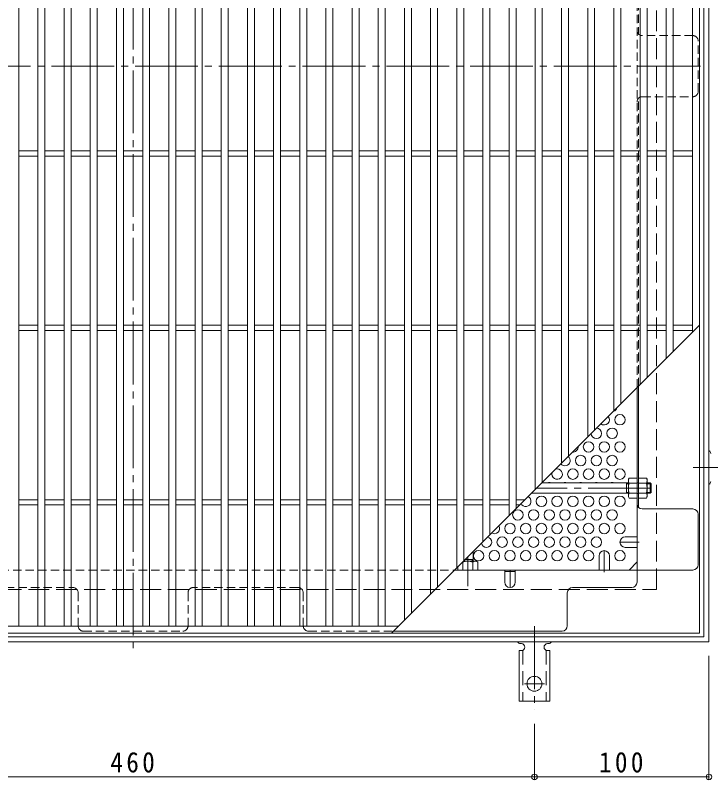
# Model space of a CAD drawing. Units: millimetres at full size, sheet at 1:4. Extents: x -950 to 1126, y -781 to 780.
# Drawn here: x -562.2 to -163.7, y -85.8 to 352.3 of the extents above; entities that cross this region are included whole.
import ezdxf

# ---------------------------------------------------------------- set-up
doc = ezdxf.new("R2010")
doc.units = ezdxf.units.MM
doc.header["$LTSCALE"] = 4
doc.header["$PDMODE"] = 32
doc.header["$PDSIZE"] = 3.2
for name, pattern in [('CHAIN1', [8, 5, -1, 1, -1]), ('CHAIN2', [12, 9, -1, 1, -1]), ('DASHED1', [1.8, 1.2, -0.6]), ('DASHED2', [3, 2, -1]), ('DASHED3', [4, 3, -1])]:
    doc.linetypes.add(name, pattern=pattern)
for name, color, linetype, lineweight in [('A-1_躯体', 2, 'Continuous', 9), ('A-2_仕上', 3, 'Continuous', 9), ('A-4_その他', 7, 'Continuous', 9), ('A-6_寸法', 2, 'Continuous', 9), ('A-7_ハッチ', 2, 'Continuous', 9), ('A-8_記号', 2, 'Continuous', 9), ('A-A_ﾊｯﾁ-ﾜｸ', 3, 'Continuous', 9), ('A-B_ﾊｯﾁ', 2, 'Continuous', 9)]:
    doc.layers.add(name, color=color, linetype=linetype, lineweight=lineweight)
doc.styles.add('ＭＳ ゴシック', font='')
doc.styles.get('ＭＳ ゴシック').set_extended_font_data('MS Gothic')

msp = doc.modelspace()

# ---------------------------------------------------------------- linework, layer by layer
at = {"layer": 'A-1_躯体'}
for p, q in [((-164.713, 653.162), (-164.713, -6.838)), ((-167.713, 650.162), (-167.713, -3.838)), ((-167.713, -3.838), (-821.713, -3.838)), ((-164.713, -6.838), (-824.713, -6.838))]:
    msp.add_line(p, q, dxfattribs=at)
at = {"layer": 'A-1_躯体', "linetype": 'DASHED3'}
for p, q in [((-194.713, 23.162), (-194.713, 623.161)), ((-794.713, 23.162), (-194.713, 23.162))]:
    msp.add_line(p, q, dxfattribs=at)
at = {"layer": 'A-2_仕上'}
for p, q in [((-560.213, 2.162), (-560.213, 644.162)), ((-549.213, 2.162), (-549.213, 644.162)), ((-545.213, 2.162), (-545.213, 644.162)), ((-534.213, 2.162), (-534.213, 644.162)), ((-530.214, 2.162), (-530.214, 644.162)), ((-519.213, 2.162), (-519.213, 644.162)), ((-515.214, 2.162), (-515.214, 644.162)), ((-504.213, 2.162), (-504.213, 644.162)), ((-500.213, 2.162), (-500.213, 644.162)), ((-489.213, 2.162), (-489.213, 644.162)), ((-485.214, 2.162), (-485.214, 644.162)), ((-474.213, 2.162), (-474.213, 644.162)), ((-470.214, 2.162), (-470.214, 644.162)), ((-459.213, 2.162), (-459.213, 644.162)), ((-455.213, 2.162), (-455.213, 644.162)), ((-444.214, 2.162), (-444.214, 644.162)), ((-440.214, 2.162), (-440.214, 644.162)), ((-429.213, 2.162), (-429.213, 644.162)), ((-425.213, 2.162), (-425.213, 644.162)), ((-414.213, 2.162), (-414.213, 644.162)), ((-410.213, 2.162), (-410.213, 644.162)), ((-399.214, 2.162), (-399.214, 644.162)), ((-395.214, 2.162), (-395.214, 644.162)), ((-384.213, 2.162), (-384.213, 644.162)), ((-380.214, 2.162), (-380.214, 644.162)), ((-369.214, 2.162), (-369.214, 644.162)), ((-365.213, 2.162), (-365.213, 644.162)), ((-354.214, 2.162), (-354.214, 644.162)), ((-350.214, 2.162), (-350.214, 644.162)), ((-339.213, 5.662), (-339.213, 644.162)), ((-335.214, 9.662), (-335.214, 644.162)), ((-324.213, 20.662), (-324.213, 644.162)), ((-320.214, 24.661), (-320.214, 644.162)), ((-309.214, 35.662), (-309.214, 644.162)), ((-305.214, 39.661), (-305.214, 644.162)), ((-294.214, 50.662), (-294.214, 644.162)), ((-290.214, 54.661), (-290.214, 644.162)), ((-279.214, 65.662), (-279.214, 644.162)), ((-275.215, 69.661), (-275.215, 644.162)), ((-264.214, 80.661), (-264.214, 644.162)), ((-260.215, 644.162), (-260.215, 84.661)), ((-249.214, 644.162), (-249.214, 95.661)), ((-245.215, 644.162), (-245.215, 99.66)), ((-234.214, 644.162), (-234.214, 110.661)), ((-230.215, 644.162), (-230.215, 114.66)), ((-219.215, 644.162), (-219.215, 125.661)), ((-215.215, 644.162), (-215.215, 129.66)), ((-204.215, 140.661), (-204.215, 644.162)), ((-200.216, 144.66), (-200.216, 644.162)), ((-189.215, 155.66), (-189.215, 644.162)), ((-185.216, 159.66), (-185.216, 644.162)), ((-174.213, 170.662), (-174.213, 644.162)), ((-560.213, 274.662), (-549.213, 274.662)), ((-560.213, 271.662), (-549.213, 271.662)), ((-545.213, 274.662), (-534.213, 274.662)), ((-545.213, 271.662), (-534.213, 271.662)), ((-530.214, 274.662), (-519.213, 274.662)), ((-530.214, 271.662), (-519.213, 271.662)), ((-515.214, 274.662), (-504.213, 274.662)), ((-515.214, 271.662), (-504.213, 271.662)), ((-500.213, 274.662), (-489.213, 274.662)), ((-500.213, 271.662), (-489.213, 271.662)), ((-485.213, 274.662), (-474.213, 274.662)), ((-485.213, 271.662), (-474.213, 271.662)), ((-470.213, 274.662), (-459.213, 274.662)), ((-470.213, 271.662), (-459.213, 271.662)), ((-455.213, 274.662), (-444.214, 274.662)), ((-455.213, 271.662), (-444.214, 271.662)), ((-440.214, 274.662), (-429.213, 274.662)), ((-440.214, 271.662), (-429.213, 271.662)), ((-425.213, 274.662), (-414.213, 274.662)), ((-425.213, 271.662), (-414.213, 271.662)), ((-410.213, 274.662), (-399.214, 274.662)), ((-410.213, 271.662), (-399.214, 271.662)), ((-395.214, 274.662), (-384.213, 274.662)), ((-395.214, 271.662), (-384.213, 271.662)), ((-380.214, 274.662), (-369.214, 274.662)), ((-380.214, 271.662), (-369.214, 271.662)), ((-365.213, 274.662), (-354.214, 274.662)), ((-365.213, 271.662), (-354.214, 271.662)), ((-350.214, 274.662), (-339.213, 274.662)), ((-350.214, 271.662), (-339.213, 271.662)), ((-335.214, 274.662), (-324.213, 274.662)), ((-335.214, 271.662), (-324.213, 271.662)), ((-320.214, 274.662), (-309.214, 274.662)), ((-320.214, 271.662), (-309.214, 271.662)), ((-305.214, 274.662), (-294.214, 274.662)), ((-305.214, 271.662), (-294.214, 271.662)), ((-290.214, 274.662), (-279.214, 274.662)), ((-290.214, 271.662), (-279.214, 271.662)), ((-275.215, 274.662), (-264.214, 274.662)), ((-275.215, 271.662), (-264.214, 271.662)), ((-260.215, 274.662), (-249.214, 274.662)), ((-260.215, 271.662), (-249.214, 271.662)), ((-245.215, 274.662), (-234.214, 274.662)), ((-245.215, 271.662), (-234.214, 271.662)), ((-230.215, 274.662), (-219.215, 274.662)), ((-230.215, 271.662), (-219.215, 271.662)), ((-215.215, 274.662), (-204.215, 274.662)), ((-215.215, 271.662), (-204.215, 271.662)), ((-200.216, 274.662), (-189.215, 274.662)), ((-200.216, 271.662), (-189.215, 271.662)), ((-185.216, 274.662), (-174.215, 274.662)), ((-185.216, 271.662), (-174.215, 271.662)), ((-560.213, 174.662), (-549.213, 174.662)), ((-560.213, 171.662), (-549.213, 171.662)), ((-545.213, 174.662), (-534.213, 174.662)), ((-545.213, 171.662), (-534.213, 171.662)), ((-530.214, 174.662), (-519.213, 174.662)), ((-530.214, 171.662), (-519.213, 171.662)), ((-515.214, 174.662), (-504.213, 174.662)), ((-515.214, 171.662), (-504.213, 171.662)), ((-500.213, 174.662), (-489.213, 174.662)), ((-500.213, 171.662), (-489.213, 171.662)), ((-485.213, 174.662), (-474.213, 174.662)), ((-485.213, 171.662), (-474.213, 171.662)), ((-470.213, 174.662), (-459.213, 174.662)), ((-470.213, 171.662), (-459.213, 171.662)), ((-455.213, 174.662), (-444.214, 174.662)), ((-455.213, 171.662), (-444.214, 171.662)), ((-440.214, 174.662), (-429.213, 174.662)), ((-440.214, 171.662), (-429.213, 171.662)), ((-425.213, 174.662), (-414.213, 174.662)), ((-425.213, 171.662), (-414.213, 171.662)), ((-410.213, 174.662), (-399.214, 174.662)), ((-410.213, 171.662), (-399.214, 171.662)), ((-395.214, 174.662), (-384.213, 174.662)), ((-395.214, 171.662), (-384.213, 171.662)), ((-380.214, 174.662), (-369.214, 174.662)), ((-380.214, 171.662), (-369.214, 171.662)), ((-365.213, 174.662), (-354.214, 174.662)), ((-365.213, 171.662), (-354.214, 171.662)), ((-350.214, 174.662), (-339.213, 174.662)), ((-350.214, 171.662), (-339.213, 171.662)), ((-170.213, 174.663), (-346.713, -1.838)), ((-335.214, 174.662), (-324.213, 174.662)), ((-335.214, 171.662), (-324.213, 171.662)), ((-320.214, 174.662), (-309.214, 174.662)), ((-320.214, 171.662), (-309.214, 171.662)), ((-305.214, 174.662), (-294.214, 174.662)), ((-305.214, 171.662), (-294.214, 171.662)), ((-290.214, 174.662), (-279.214, 174.662)), ((-290.214, 171.662), (-279.214, 171.662)), ((-275.215, 174.662), (-264.214, 174.662)), ((-275.215, 171.662), (-264.214, 171.662)), ((-260.215, 174.662), (-249.214, 174.662)), ((-260.215, 171.662), (-249.214, 171.662)), ((-245.215, 174.662), (-234.214, 174.662)), ((-245.215, 171.662), (-234.214, 171.662)), ((-230.215, 174.662), (-219.215, 174.662)), ((-230.215, 171.662), (-219.215, 171.662)), ((-215.215, 174.662), (-204.215, 174.662)), ((-215.215, 171.662), (-204.215, 171.662)), ((-200.216, 174.662), (-189.215, 174.662)), ((-200.216, 171.662), (-189.215, 171.662)), ((-185.216, 174.662), (-174.215, 174.662)), ((-185.216, 171.662), (-174.215, 171.662)), ((-560.213, 74.662), (-549.213, 74.662)), ((-545.213, 74.662), (-534.213, 74.662)), ((-530.214, 74.662), (-519.213, 74.662)), ((-515.214, 74.662), (-504.213, 74.662)), ((-500.213, 74.662), (-489.213, 74.662)), ((-485.213, 74.662), (-474.213, 74.662)), ((-470.213, 74.662), (-459.213, 74.662)), ((-455.213, 74.662), (-444.214, 74.662)), ((-440.214, 74.662), (-429.213, 74.662)), ((-425.213, 74.662), (-414.213, 74.662)), ((-410.213, 74.662), (-399.214, 74.662)), ((-395.214, 74.662), (-384.213, 74.662)), ((-380.214, 74.662), (-369.214, 74.662)), ((-365.213, 74.662), (-354.214, 74.662)), ((-350.214, 74.662), (-339.213, 74.662)), ((-335.214, 74.662), (-324.213, 74.662)), ((-320.214, 74.662), (-309.214, 74.662)), ((-305.214, 74.662), (-294.214, 74.662)), ((-290.214, 74.662), (-279.214, 74.662)), ((-275.215, 74.662), (-270.213, 74.662)), ((-560.213, 71.662), (-549.213, 71.662)), ((-545.213, 71.662), (-534.213, 71.662)), ((-530.214, 71.662), (-519.213, 71.662)), ((-515.214, 71.662), (-504.213, 71.662)), ((-500.213, 71.662), (-489.213, 71.662)), ((-485.213, 71.662), (-474.213, 71.662)), ((-470.213, 71.662), (-459.213, 71.662)), ((-455.213, 71.662), (-444.214, 71.662)), ((-440.214, 71.662), (-429.213, 71.662)), ((-425.213, 71.662), (-414.213, 71.662)), ((-410.213, 71.662), (-399.214, 71.662)), ((-395.214, 71.662), (-384.213, 71.662)), ((-380.214, 71.662), (-369.214, 71.662)), ((-365.213, 71.662), (-354.214, 71.662)), ((-350.214, 71.662), (-339.213, 71.662)), ((-335.214, 71.662), (-324.213, 71.662)), ((-320.214, 71.662), (-309.214, 71.662)), ((-305.214, 71.662), (-294.214, 71.662)), ((-290.214, 71.662), (-279.214, 71.662)), ((-275.215, 71.662), (-273.214, 71.662)), ((-342.713, 2.162), (-819.213, 2.162))]:
    msp.add_line(p, q, dxfattribs=at)
msp.add_lwpolyline([(-819.213, 648.162), (-170.213, 648.162), (-170.213, -1.838), (-819.213, -1.838)], dxfattribs=at)
at = {"layer": 'A-4_その他'}
for p, q in [((-164.713, -85.415), (-164.713, -14.838)), ((-264.713, -85.415), (-264.713, -53.838)), ((-724.712, -84.215), (-264.713, -84.215)), ((-264.713, -84.215), (-164.713, -84.215))]:
    msp.add_line(p, q, dxfattribs=at)
for p in [(-264.713, -84.215), (-164.713, -84.215)]:
    msp.add_point(p, dxfattribs=at)
at = {"layer": 'A-6_寸法'}
for centre in [(-215.713, 120.512), (-220.213, 112.718), (-233.713, 104.924), (-224.713, 104.924), (-215.713, 104.924), (-238.213, 97.13), (-229.213, 97.13), (-220.213, 97.13), (-242.713, 89.335), (-233.713, 89.335), (-224.713, 89.335), (-215.713, 89.335), (-260.713, 73.747), (-251.713, 73.747), (-242.713, 73.747), (-233.713, 73.747), (-224.713, 73.747), (-215.713, 73.747), (-274.213, 65.953), (-265.213, 65.953), (-256.213, 65.953), (-247.213, 65.953), (-238.213, 65.953), (-229.213, 65.953), (-220.213, 65.953), (-278.713, 58.158), (-269.713, 58.158), (-260.713, 58.158), (-251.713, 58.158), (-242.713, 58.158), (-233.713, 58.158), (-224.713, 58.158), (-215.713, 58.158), (-283.213, 50.364), (-274.213, 50.364), (-265.213, 50.364), (-256.213, 50.364), (-247.213, 50.364), (-238.213, 50.364), (-229.213, 50.364), (-296.713, 42.57), (-287.713, 42.57), (-278.713, 42.57), (-269.713, 42.57), (-260.713, 42.57), (-251.713, 42.57), (-242.713, 42.57), (-233.713, 42.57), (-215.713, 42.57)]:
    msp.add_circle(centre, 3, dxfattribs=at)
for centre, start, end in [((-220.213, 128.306), 284.19114, 345.80886), ((-224.713, 120.512), 229.72788, 40.27212), ((-229.213, 112.718), 181.04974, 88.95026), ((-242.713, 104.924), 265.60418, 4.39582), ((-247.213, 97.13), 217.783, 52.217), ((-251.713, 89.335), 160.56655, 109.43345), ((-256.213, 81.541), 69.91728, 110.08272), ((-247.213, 81.541), 69.91728, 110.08272), ((-238.213, 81.541), 69.91728, 110.08272), ((-229.213, 81.541), 69.91728, 110.08272), ((-220.213, 81.541), 69.91728, 110.08272), ((-269.713, 73.747), 205.5078, 64.4922), ((-287.713, 58.158), 238.57556, 31.42444), ((-292.213, 50.364), 192.19854, 77.80146)]:
    msp.add_arc(centre, 3, start, end, dxfattribs=at)
at = {"layer": 'A-7_ハッチ', "linetype": 'CHAIN2'}
for p, q in [((-494.713, 656.759), (-494.713, -10.435)), ((-169.556, 323.162), (-819.438, 323.162))]:
    msp.add_line(p, q, dxfattribs=at)
at = {"layer": 'A-7_ハッチ', "linetype": 'DASHED1'}
for p, q in [((-205.913, 138.963), (-205.913, 618.966)), ((-205.113, 576.009), (-205.113, 341.623)), ((-173.909, 340.663), (-202.913, 340.663)), ((-170.909, 308.662), (-170.909, 337.663)), ((-205.113, 139.763), (-205.113, 304.701)), ((-202.913, 305.662), (-173.909, 305.662)), ((-205.113, 84.359), (-205.913, 84.359)), ((-205.113, 78.159), (-205.913, 78.159)), ((-815.516, 34.359), (-310.517, 34.359)), ((-589.213, 24.359), (-529.213, 24.359)), ((-400.213, 24.359), (-460.213, 24.359)), ((-526.213, 21.359), (-526.213, 2.359)), ((-463.213, 21.359), (-463.213, 2.359)), ((-397.213, 21.359), (-397.213, 2.359)), ((-523.213, -0.641), (-466.213, -0.641)), ((-394.213, -0.641), (-345.517, -0.641))]:
    msp.add_line(p, q, dxfattribs=at)
at = {"layer": 'A-7_ハッチ'}
for p, q in [((-205.913, 27.359), (-205.913, 138.963)), ((-205.113, 70.32), (-205.113, 139.763)), ((-173.909, 69.36), (-202.913, 69.36)), ((-170.909, 37.359), (-170.909, 66.36)), ((-210.525, 34.359), (-205.913, 38.971)), ((-310.517, 34.359), (-173.909, 34.359)), ((-281.713, 33.559), (-275.713, 33.559)), ((-242.914, 24.359), (-208.913, 24.359)), ((-245.914, 2.359), (-245.914, 21.359)), ((-345.517, -0.641), (-248.914, -0.641))]:
    msp.add_line(p, q, dxfattribs=at)
at = {"layer": 'A-7_ハッチ', "linetype": 'DASHED1'}
for centre, start, end in [((-202.913, 343.663), 180, 270), ((-173.909, 337.663), 0, 90), ((-173.909, 308.662), 270, 0), ((-202.913, 302.662), 90, 180), ((-529.213, 21.359), 0, 90), ((-460.213, 21.359), 90, 180), ((-400.213, 21.359), 0, 90), ((-523.213, 2.359), 180, 270), ((-466.213, 2.359), 270, 0), ((-394.213, 2.359), 180, 270)]:
    msp.add_arc(centre, 3, start, end, dxfattribs=at)
at = {"layer": 'A-7_ハッチ'}
for centre, start, end in [((-202.913, 72.36), 180, 270), ((-173.909, 66.36), 0, 90), ((-173.909, 37.359), 270, 0), ((-208.913, 27.359), 270, 0), ((-242.914, 21.359), 90, 180), ((-248.914, 2.359), 270, 0)]:
    msp.add_arc(centre, 3, start, end, dxfattribs=at)
at = {"layer": 'A-8_記号'}
for p, q in [((-212.713, 53.364), (-205.913, 53.364)), ((-212.713, 47.364), (-205.913, 47.364)), ((-227.713, 42.509), (-227.713, 34.359)), ((-221.713, 42.509), (-221.713, 34.359)), ((-281.713, 27.359), (-281.713, 34.359)), ((-275.713, 27.359), (-275.713, 34.359))]:
    msp.add_line(p, q, dxfattribs=at)
at = {"layer": 'A-8_記号', "linetype": 'CHAIN1'}
for p, q in [((-204.713, 50.364), (-215.713, 50.364)), ((-224.713, 33.159), (-224.713, 45.509)), ((-278.713, 34.359), (-278.713, 24.359))]:
    msp.add_line(p, q, dxfattribs=at)
at = {"layer": 'A-8_記号'}
for centre, start, end in [((-212.713, 50.364), 90, 270), ((-224.713, 42.509), 0, 180), ((-278.713, 27.359), 180, 0)]:
    msp.add_arc(centre, 3, start, end, dxfattribs=at)
at = {"layer": 'A-A_ﾊｯﾁ-ﾜｸ', "color": 7, "linetype": 'CHAIN2'}
for p, q in [((-173.714, 93.163), (-125.713, 93.163)), ((-264.713, 2.163), (-264.713, -45.838)), ((-258.937, -30.838), (-270.489, -30.838))]:
    msp.add_line(p, q, dxfattribs=at)
at = {"layer": 'A-A_ﾊｯﾁ-ﾜｸ'}
for p, q in [((-272.208, -7.838), (-272.721, -7.838)), ((-256.713, -7.838), (-257.213, -7.838)), ((-273.463, -11.838), (-272.213, -11.838)), ((-273.463, -11.838), (-273.463, -40.838)), ((-255.963, -11.838), (-257.213, -11.838)), ((-255.963, -11.838), (-255.963, -40.838)), ((-273.463, -40.838), (-255.963, -40.838))]:
    msp.add_line(p, q, dxfattribs=at)
at = {"layer": 'A-A_ﾊｯﾁ-ﾜｸ', "linetype": 'DASHED2'}
for p, q in [((-271.463, -11.692), (-271.463, -40.838)), ((-257.963, -11.692), (-257.963, -40.838))]:
    msp.add_line(p, q, dxfattribs=at)
at = {"layer": 'A-A_ﾊｯﾁ-ﾜｸ'}
msp.add_circle((-264.713, -30.838), 4.25, dxfattribs=at)
for centre, start, end in [((-165.713, 101.163), 0.27597, 60.00049), ((-165.713, 85.163), 299.99928, 359.75838), ((-272.713, -5.838), 209.99928, 269.75838), ((-272.213, -9.838), 270, 89.86671), ((-257.213, -9.838), 90, 270), ((-256.713, -5.838), 270.27597, 330.00049)]:
    msp.add_arc(centre, 2, start, end, dxfattribs=at)
at = {"layer": 'A-B_ﾊｯﾁ', "color": 3}
for p, q in [((-210.913, 84.359), (-260.517, 84.359)), ((-211.913, 78.359), (-211.913, 84.359)), ((-211.913, 83.859), (-210.913, 83.859)), ((-198.413, 84.359), (-200.113, 84.359)), ((-200.113, 83.859), (-197.913, 83.859)), ((-198.413, 78.359), (-198.413, 84.359)), ((-198.413, 84.359), (-197.913, 83.859)), ((-197.913, 78.859), (-197.913, 83.859)), ((-210.913, 78.359), (-266.517, 78.359)), ((-211.913, 78.859), (-210.913, 78.859)), ((-200.113, 78.859), (-197.913, 78.859)), ((-198.413, 78.359), (-200.113, 78.359)), ((-198.413, 78.359), (-197.913, 78.859)), ((-299.913, 44.963), (-299.913, 39.359)), ((-305.413, 39.463), (-305.413, 39.359)), ((-304.517, 40.359), (-299.913, 40.359)), ((-300.413, 40.359), (-300.413, 39.359))]:
    msp.add_line(p, q, dxfattribs=at)
at = {"layer": 'A-B_ﾊｯﾁ'}
for p, q in [((-210.913, 86.359), (-210.48, 87.109)), ((-210.913, 76.359), (-210.913, 86.359)), ((-205.913, 87.109), (-210.48, 87.109)), ((-210.48, 84.222), (-205.913, 84.222)), ((-205.913, 75.609), (-205.913, 87.109)), ((-205.113, 75.609), (-205.113, 87.109)), ((-205.113, 87.109), (-200.546, 87.109)), ((-200.546, 84.222), (-205.113, 84.222)), ((-200.113, 86.359), (-200.546, 87.109)), ((-200.113, 76.359), (-200.113, 86.359)), ((-210.913, 76.359), (-210.48, 75.609)), ((-210.48, 78.495), (-205.913, 78.495)), ((-205.913, 75.609), (-210.48, 75.609)), ((-200.546, 78.495), (-205.113, 78.495)), ((-205.113, 75.609), (-200.546, 75.609)), ((-200.113, 76.359), (-200.546, 75.609)), ((-308.663, 34.359), (-308.663, 36.213)), ((-305.776, 38.926), (-305.776, 34.359)), ((-305.517, 39.359), (-297.913, 39.359)), ((-300.05, 38.926), (-300.05, 34.359)), ((-297.913, 39.359), (-297.163, 38.926)), ((-297.163, 34.359), (-297.163, 38.926))]:
    msp.add_line(p, q, dxfattribs=at)
at = {"layer": 'A-B_ﾊｯﾁ', "color": 3, "linetype": 'CHAIN2'}
for p, q in [((-197.913, 81.359), (-263.517, 81.359)), ((-302.913, 41.963), (-302.913, 25.126))]:
    msp.add_line(p, q, dxfattribs=at)
at = {"layer": 'A-B_ﾊｯﾁ'}
for centre, radius, start, end in [((-207.631, 85.464), 3.29, 149.99998, 176.07924), ((-208.178, 85.699), 2.735, 180.2103, 212.68507), ((-201.23, 81.359), 9.683, 162.79973, 197.20026), ((-203.395, 85.464), 3.29, 3.92076, 30.00002), ((-202.848, 85.699), 2.735, 327.31493, 359.7897), ((-209.796, 81.359), 9.683, 342.79974, 17.20027), ((-208.178, 77.019), 2.735, 147.31491, 179.78969), ((-207.631, 77.253), 3.29, 183.92075, 210), ((-202.848, 77.019), 2.735, 0.21031, 32.68509), ((-203.395, 77.253), 3.29, 330, 356.07925), ((-307.253, 36.624), 2.735, 57.31491, 59.9618), ((-302.913, 29.676), 9.683, 72.79973, 107.20026), ((-298.573, 36.624), 2.735, 90.2103, 122.68507), ((-298.808, 36.077), 3.29, 59.99998, 86.07924)]:
    msp.add_arc(centre, radius, start, end, dxfattribs=at)

# ---------------------------------------------------------------- texts
at = {"layer": 'A-4_その他', "color": 2, "char_height": 11.73, "attachment_point": 7, "style": 'ＭＳ ゴシック'}
for s, insert in [('\\T1.27;\\W0.9;460', (-507.713, -81.815)), ('\\T1.27;\\W0.9;100', (-227.713, -81.815))]:
    msp.add_mtext(s, dxfattribs=dict(at, insert=insert))

doc.saveas('drawing.dxf')
